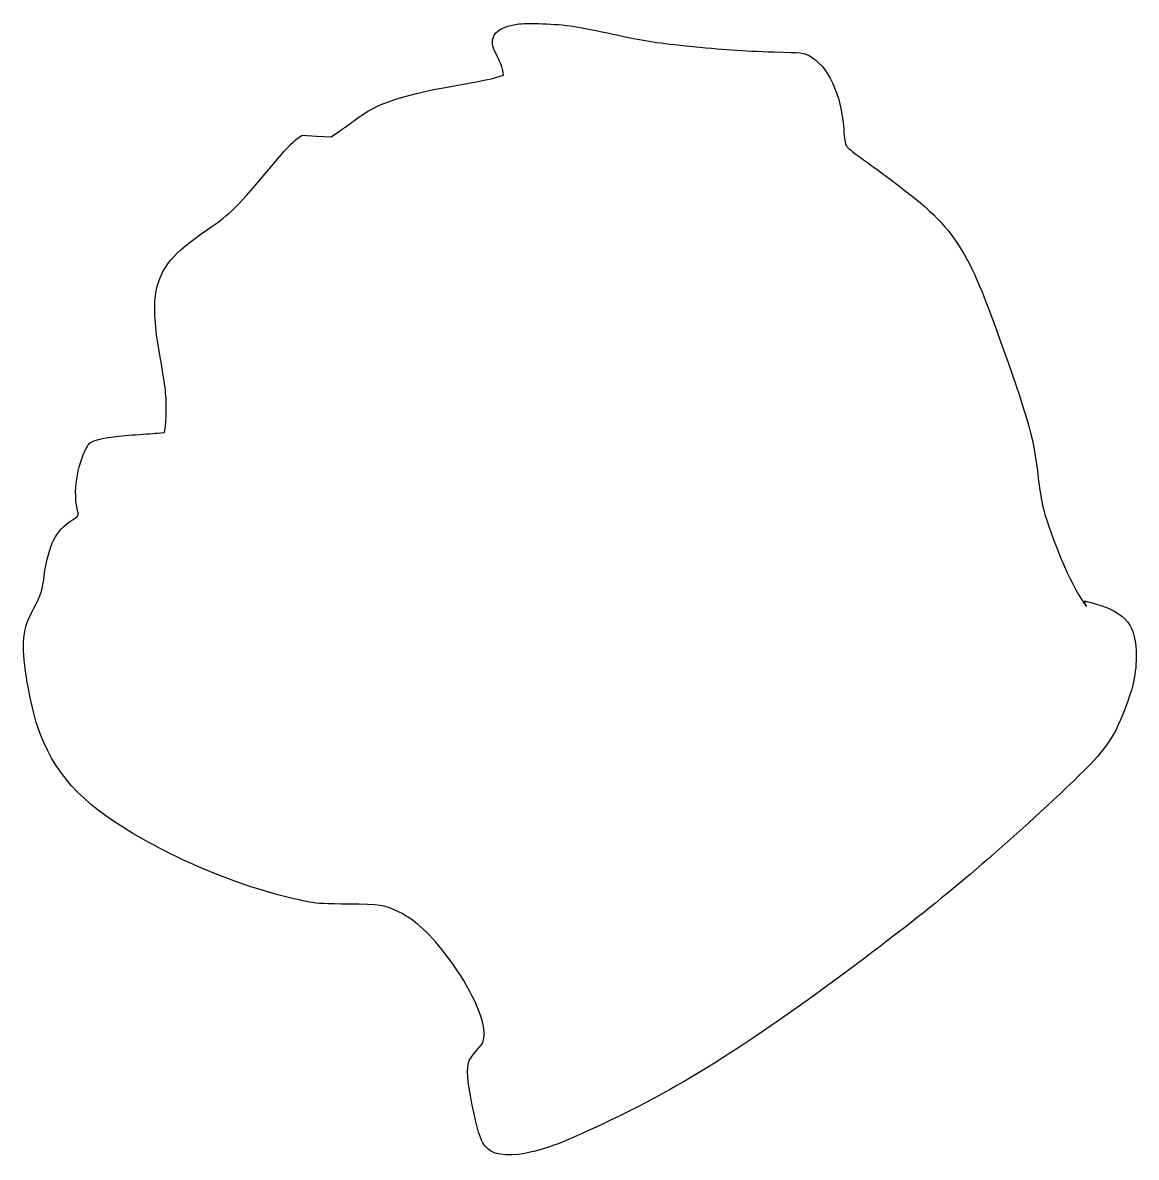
# Model space of a CAD drawing. Header units: centimetres. Extents: x -17.7 to 17.6, y -18 to 17.9.
import ezdxf

# ---------------------------------------------------------------- set-up
doc = ezdxf.new("R2010")
doc.units = ezdxf.units.CM
doc.header["$MEASUREMENT"] = 0
doc.layers.add('Layer 1', color=7, linetype='Continuous')

msp = doc.modelspace()

# ---------------------------------------------------------------- linework, layer by layer
at = {"layer": 'Layer 1'}
msp.add_open_spline([(-1.99319, 17.90347), (-2.44475, 17.82939), (-2.69522, 17.68828), (-2.75519, 17.47308), (-2.75519, 17.47308), (-2.80105, 17.29316), (-2.77283, 17.16969), (-2.6035, 16.84514), (-2.6035, 16.84514), (-2.52589, 16.69697), (-2.45533, 16.51353), (-2.44475, 16.43239), (-2.44475, 16.43239), (-2.44475, 16.43239), (-2.42711, 16.28422), (-2.42711, 16.28422), (-2.42711, 16.28422), (-2.42711, 16.28422), (-2.667, 16.21366), (-2.667, 16.21366), (-2.667, 16.21366), (-2.80106, 16.17133), (-3.23497, 16.08313), (-3.63361, 16.0161), (-3.63361, 16.0161), (-5.60564, 15.67391), (-6.4523, 15.39521), (-7.12611, 14.86957), (-7.12611, 14.86957), (-7.25311, 14.77079), (-7.47536, 14.60851), (-7.62, 14.51326), (-7.62, 14.51326), (-7.62, 14.51326), (-7.88458, 14.33687), (-7.88458, 14.33687), (-7.88458, 14.33687), (-7.88458, 14.33687), (-8.34319, 14.35804), (-8.34319, 14.35804), (-8.34319, 14.35804), (-8.34319, 14.35804), (-8.8018, 14.38273), (-8.8018, 14.38273), (-8.8018, 14.38273), (-8.8018, 14.38273), (-8.97819, 14.26279), (-8.97819, 14.26279), (-8.97819, 14.26279), (-9.08755, 14.18871), (-9.36977, 13.88532), (-9.71197, 13.47257), (-9.71197, 13.47257), (-10.89378, 12.06146), (-11.03841, 11.92035), (-11.80041, 11.39471), (-11.80041, 11.39471), (-12.90108, 10.63977), (-13.27502, 10.19527), (-13.42672, 9.45443), (-13.42672, 9.45443), (-13.50786, 9.0699), (-13.47611, 8.35024), (-13.35616, 7.6729), (-13.35616, 7.6729), (-13.1586, 6.58282), (-13.11274, 6.23709), (-13.10922, 5.80318), (-13.10922, 5.80318), (-13.10922, 5.55976), (-13.1198, 5.27401), (-13.13391, 5.16465), (-13.13391, 5.16465), (-13.13391, 5.16465), (-13.16213, 4.96357), (-13.16213, 4.96357), (-13.16213, 4.96357), (-13.16213, 4.96357), (-13.39849, 4.9424), (-13.39849, 4.9424), (-13.39849, 4.9424), (-13.52902, 4.93182), (-13.88885, 4.90359), (-14.19577, 4.88596), (-14.19577, 4.88596), (-14.77785, 4.84715), (-15.18355, 4.78013), (-15.42696, 4.68488), (-15.42696, 4.68488), (-15.55043, 4.63549), (-15.58218, 4.59669), (-15.68449, 4.37796), (-15.68449, 4.37796), (-15.98082, 3.73238), (-16.06196, 2.95274), (-15.8891, 2.37771), (-15.8891, 2.37771), (-15.87852, 2.3389), (-15.93849, 2.28246), (-16.08313, 2.19074), (-16.08313, 2.19074), (-16.32655, 2.04257), (-16.55232, 1.80268), (-16.67227, 1.5628), (-16.67227, 1.5628), (-16.79927, 1.31233), (-16.92274, 0.84313), (-16.97213, 0.43744), (-16.97213, 0.43744), (-17.02152, 0.01058), (-17.08855, -0.20814), (-17.30374, -0.60678), (-17.30374, -0.60678), (-17.52952, -1.02306), (-17.6036, -1.27706), (-17.6283, -1.68981), (-17.6283, -1.68981), (-17.65652, -2.27895), (-17.43427, -3.60539), (-17.17674, -4.37445), (-17.17674, -4.37445), (-16.70049, -5.78556), (-15.82913, -6.75923), (-14.16402, -7.74348), (-14.16402, -7.74348), (-12.42483, -8.77006), (-10.29758, -9.59556), (-8.56896, -9.91659), (-8.56896, -9.91659), (-8.31496, -9.96598), (-8.02921, -9.98009), (-7.33777, -9.98362), (-7.33777, -9.98362), (-6.33588, -9.98715), (-6.19124, -10.01184), (-5.73263, -10.23409), (-5.73263, -10.23409), (-5.21405, -10.48809), (-4.72369, -10.94317), (-4.16277, -11.69459), (-4.16277, -11.69459), (-3.45721, -12.64356), (-3.00566, -13.62428), (-3.04094, -14.14287), (-3.04094, -14.14287), (-3.05505, -14.35806), (-3.06211, -14.3757), (-3.26672, -14.60854), (-3.26672, -14.60854), (-3.38666, -14.7426), (-3.49955, -14.90487), (-3.52072, -14.9719), (-3.52072, -14.9719), (-3.59833, -15.19062), (-3.57011, -15.57162), (-3.42194, -16.30187), (-3.42194, -16.30187), (-3.25261, -17.13443), (-3.16441, -17.43781), (-3.02683, -17.62831), (-3.02683, -17.62831), (-2.81516, -17.92112), (-2.35302, -18.00578), (-1.70391, -17.87173), (-1.70391, -17.87173), (-1.03716, -17.73415), (-0.58208, -17.56129), (0.75848, -16.93334), (0.75848, -16.93334), (3.25615, -15.76212), (5.48217, -14.34748), (9.03112, -11.68048), (9.03112, -11.68048), (11.38768, -9.90954), (13.03515, -8.52312), (15.19768, -6.49465), (15.19768, -6.49465), (16.46768, -5.30579), (16.80282, -4.89657), (17.11326, -4.16279), (17.11326, -4.16279), (17.50484, -3.23498), (17.61773, -2.79048), (17.61773, -2.15196), (17.61773, -2.15196), (17.62479, -1.14654), (17.31787, -0.75143), (16.31951, -0.46215), (16.31951, -0.46215), (16.14665, -0.40923), (15.99848, -0.37748), (15.99143, -0.38454), (15.99143, -0.38454), (15.98085, -0.3916), (15.99496, -0.43746), (16.01965, -0.48332), (16.01965, -0.48332), (16.08668, -0.61385), (16.03023, -0.54329), (15.87501, -0.3034), (15.87501, -0.3034), (15.4552, 0.34218), (14.81668, 1.90499), (14.64734, 2.69874), (14.64734, 2.69874), (14.60501, 2.88218), (14.54856, 3.25613), (14.51681, 3.52777), (14.51681, 3.52777), (14.37923, 4.74485), (14.224, 5.3093), (13.41614, 7.58471), (13.41614, 7.58471), (12.67531, 9.6661), (12.41072, 10.27288), (11.92742, 10.9996), (11.92742, 10.9996), (11.46881, 11.68046), (10.89378, 12.21668), (9.59556, 13.1586), (9.59556, 13.1586), (8.54428, 13.92413), (8.50195, 13.95588), (8.44198, 14.0476), (8.44198, 14.0476), (8.39965, 14.10757), (8.37495, 14.27338), (8.35379, 14.58029), (8.35379, 14.58029), (8.27971, 15.68801), (7.84932, 16.59818), (7.25665, 16.9051), (7.25665, 16.9051), (7.07673, 16.99682), (7.05909, 17.00035), (6.13834, 17.02504), (6.13834, 17.02504), (5.1047, 17.05679), (4.57906, 17.09207), (3.35492, 17.21907), (3.35492, 17.21907), (2.32834, 17.3249), (2.05317, 17.36724), (1.0407, 17.58949), (1.0407, 17.58949), (0.5962, 17.68827), (0.0247, 17.79763), (-0.2293, 17.83643), (-0.2293, 17.83643), (-0.75494, 17.91757), (-1.68274, 17.94932), (-1.99319, 17.90346), (-1.99319, 17.90346), (-1.99319, 17.90346), (-1.99319, 17.90347), (-1.99319, 17.90347)], degree=3, knots=[0, 0, 0, 0, 0.01538462, 0.01538462, 0.01538462, 0.01538462, 0.03076923, 0.03076923, 0.03076923, 0.03076923, 0.04615385, 0.04615385, 0.04615385, 0.04615385, 0.06153846, 0.06153846, 0.06153846, 0.06153846, 0.07692308, 0.07692308, 0.07692308, 0.07692308, 0.09230769, 0.09230769, 0.09230769, 0.09230769, 0.10769231, 0.10769231, 0.10769231, 0.10769231, 0.12307692, 0.12307692, 0.12307692, 0.12307692, 0.13846154, 0.13846154, 0.13846154, 0.13846154, 0.15384615, 0.15384615, 0.15384615, 0.15384615, 0.16923077, 0.16923077, 0.16923077, 0.16923077, 0.18461538, 0.18461538, 0.18461538, 0.18461538, 0.2, 0.2, 0.2, 0.2, 0.21538462, 0.21538462, 0.21538462, 0.21538462, 0.23076923, 0.23076923, 0.23076923, 0.23076923, 0.24615385, 0.24615385, 0.24615385, 0.24615385, 0.26153846, 0.26153846, 0.26153846, 0.26153846, 0.27692308, 0.27692308, 0.27692308, 0.27692308, 0.29230769, 0.29230769, 0.29230769, 0.29230769, 0.30769231, 0.30769231, 0.30769231, 0.30769231, 0.32307692, 0.32307692, 0.32307692, 0.32307692, 0.33846154, 0.33846154, 0.33846154, 0.33846154, 0.35384615, 0.35384615, 0.35384615, 0.35384615, 0.36923077, 0.36923077, 0.36923077, 0.36923077, 0.38461538, 0.38461538, 0.38461538, 0.38461538, 0.4, 0.4, 0.4, 0.4, 0.41538462, 0.41538462, 0.41538462, 0.41538462, 0.43076923, 0.43076923, 0.43076923, 0.43076923, 0.44615385, 0.44615385, 0.44615385, 0.44615385, 0.46153846, 0.46153846, 0.46153846, 0.46153846, 0.47692308, 0.47692308, 0.47692308, 0.47692308, 0.49230769, 0.49230769, 0.49230769, 0.49230769, 0.50769231, 0.50769231, 0.50769231, 0.50769231, 0.52307692, 0.52307692, 0.52307692, 0.52307692, 0.53846154, 0.53846154, 0.53846154, 0.53846154, 0.55384615, 0.55384615, 0.55384615, 0.55384615, 0.56923077, 0.56923077, 0.56923077, 0.56923077, 0.58461538, 0.58461538, 0.58461538, 0.58461538, 0.6, 0.6, 0.6, 0.6, 0.61538462, 0.61538462, 0.61538462, 0.61538462, 0.63076923, 0.63076923, 0.63076923, 0.63076923, 0.64615385, 0.64615385, 0.64615385, 0.64615385, 0.66153846, 0.66153846, 0.66153846, 0.66153846, 0.67692308, 0.67692308, 0.67692308, 0.67692308, 0.69230769, 0.69230769, 0.69230769, 0.69230769, 0.70769231, 0.70769231, 0.70769231, 0.70769231, 0.72307692, 0.72307692, 0.72307692, 0.72307692, 0.73846154, 0.73846154, 0.73846154, 0.73846154, 0.75384615, 0.75384615, 0.75384615, 0.75384615, 0.76923077, 0.76923077, 0.76923077, 0.76923077, 0.78461538, 0.78461538, 0.78461538, 0.78461538, 0.8, 0.8, 0.8, 0.8, 0.81538462, 0.81538462, 0.81538462, 0.81538462, 0.83076923, 0.83076923, 0.83076923, 0.83076923, 0.84615385, 0.84615385, 0.84615385, 0.84615385, 0.86153846, 0.86153846, 0.86153846, 0.86153846, 0.87692308, 0.87692308, 0.87692308, 0.87692308, 0.89230769, 0.89230769, 0.89230769, 0.89230769, 0.90769231, 0.90769231, 0.90769231, 0.90769231, 0.92307692, 0.92307692, 0.92307692, 0.92307692, 0.93846154, 0.93846154, 0.93846154, 0.93846154, 0.95384615, 0.95384615, 0.95384615, 0.95384615, 0.96923077, 0.96923077, 0.96923077, 0.96923077, 1, 1, 1, 1], dxfattribs=at)

doc.saveas('drawing.dxf')
